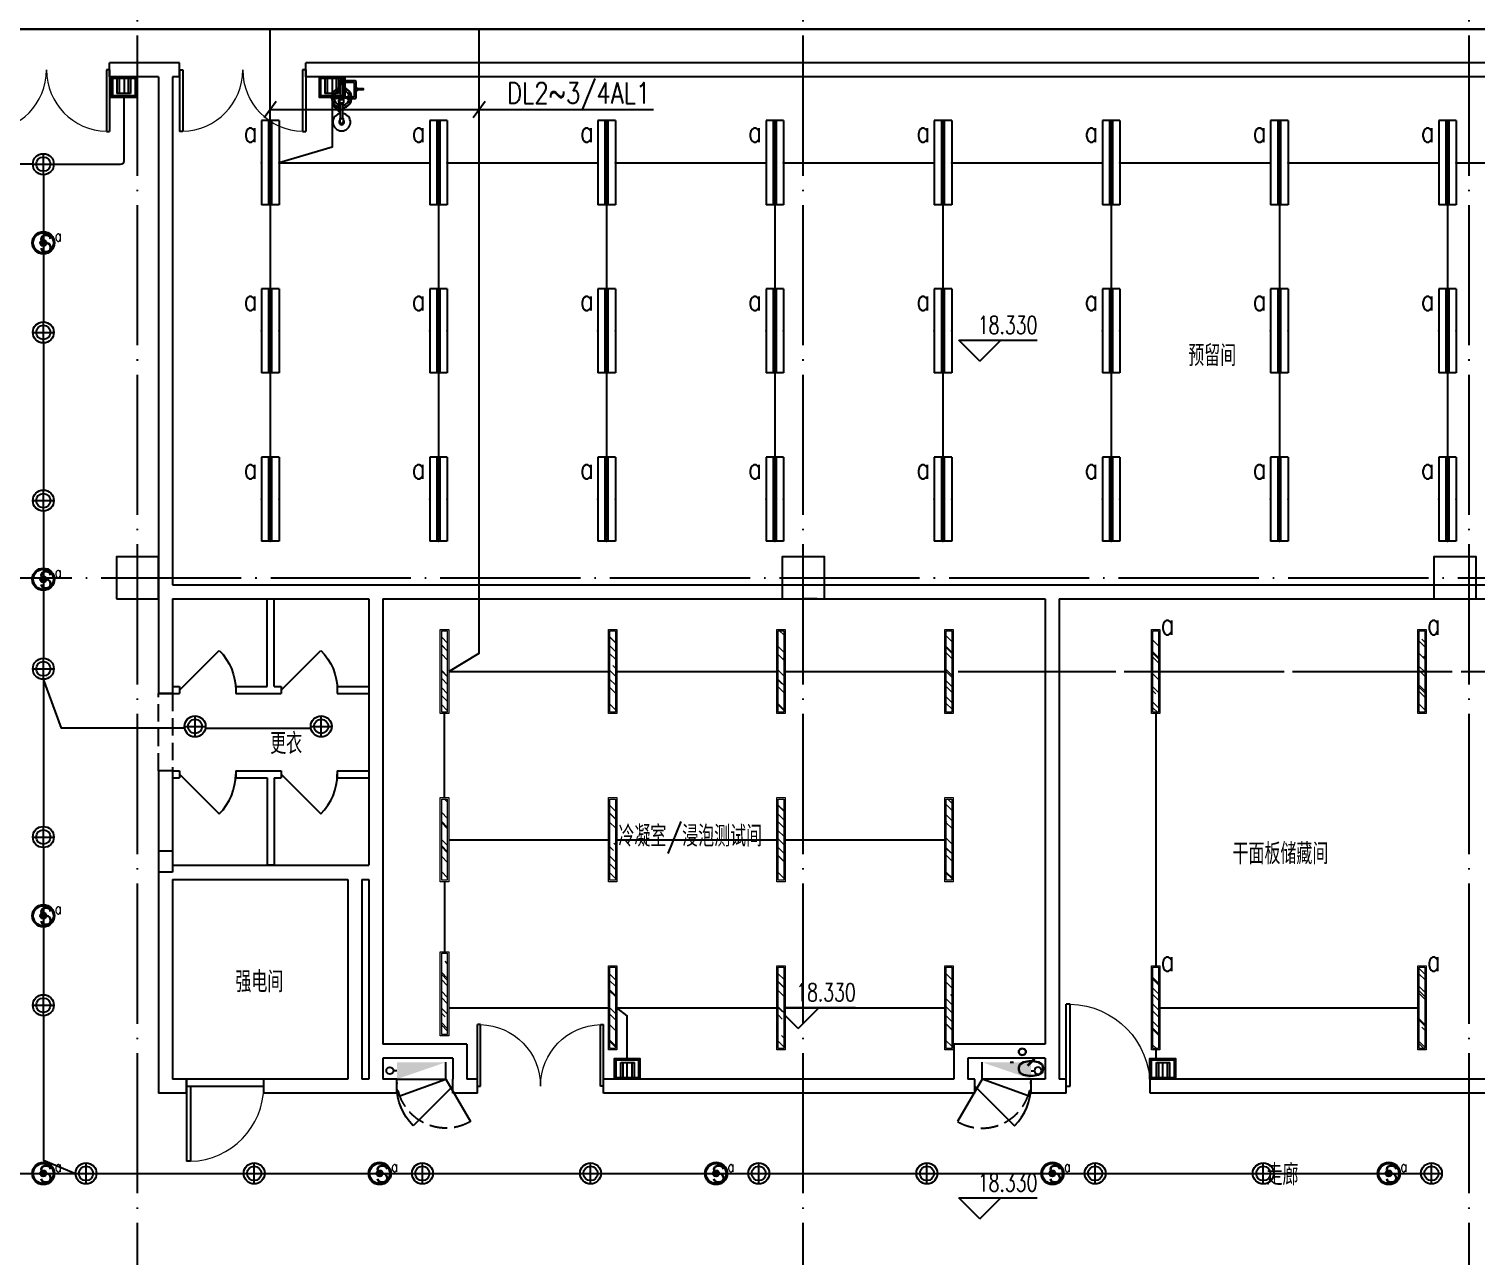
# Model space of a CAD drawing. Extents: x -621157 to 1764546, y -106808 to 741893.
# Drawn here: x 388373 to 409024, y 310325 to 327834 of the extents above; entities that cross this region are included whole.
import ezdxf
from ezdxf.enums import TextEntityAlignment as Align

# ---------------------------------------------------------------- set-up
doc = ezdxf.new("R2010")
doc.units = 0
doc.header["$LTSCALE"] = 1000
doc.header["$MEASUREMENT"] = 0
doc.linetypes.add('XREF-A-101-平面图_t3$0$DASH', pattern=[0.35, 0.25, -0.1])
doc.linetypes.add('XREF-A-101-平面图_t3$0$DOTE', pattern=[2.42, 2, -0.2, 0.02, -0.2])
for name, color, linetype in [('0-底图', 7, 'Continuous'), ('A-吊顶图及精装修区域', 7, 'Continuous'), ('EQUIP-照明', 3, 'Continuous'), ('I-LIGHT', 3, 'Continuous'), ('SIG_TEXT', 2, 'Continuous'), ('WIRE-控制', 6, 'Continuous'), ('WIRE-照明', 4, 'Continuous'), ('XREF-A-101-平面图_t3$0$1212121', 8, 'Continuous'), ('XREF-A-101-平面图_t3$0$A-COLUMN', 8, 'Continuous'), ('XREF-A-101-平面图_t3$0$A-DIM_ELEV', 8, 'Continuous'), ('XREF-A-101-平面图_t3$0$A-DOTE', 8, 'Continuous'), ('XREF-A-101-平面图_t3$0$A-ROOM-CH', 8, 'Continuous'), ('XREF-A-101-平面图_t3$0$A-SEE', 8, 'Continuous'), ('XREF-A-101-平面图_t3$0$A-WALL', 8, 'Continuous'), ('XREF-A-101-平面图_t3$0$A-WINDOW', 8, 'Continuous'), ('XREF-A-101-平面图_t3$0$I-WALL-GYPSUM', 8, 'Continuous'), ('XREF-A-101-平面图_t3$0$P-EQUIPMENT', 8, 'Continuous'), ('XREF-A-101-平面图_t3$0$家具-实验室家具', 8, 'Continuous'), ('XREF-A-101-平面图_t3$0$水-尺寸', 8, 'Continuous'), ('控制系统', 6, 'Continuous')]:
    doc.layers.add(name, color=color, linetype=linetype)
doc.layers.add('弱电设备层', color=1, linetype='Continuous', lineweight=9)
doc.layers.add('灯具图例与顶面填充$0$I-C-light', color=3, linetype='Continuous', lineweight=13)
doc.styles.add('_TEL_DIM', font='SIMPLEX', dxfattribs={"width": 0.8, "height": 3.5, "bigfont": 'HZTXT'})
doc.styles.add('DIM_FONT', font='ROMANS', dxfattribs={"width": 0.8, "bigfont": 'HZDXC'})
doc.styles.get("Standard").update_dxf_attribs({"font": 'romans.shx', "bigfont": 'HZDXC.SHX'})
doc.styles.add('XREF-A-101-平面图_t3$0$-HZDXCROMANS', font='ROMANS.shx', dxfattribs={"bigfont": 'HZDXC.shx'})
doc.styles.add('XREF-A-101-平面图_t3$0$A-STANDARD', font='SIMPLEX', dxfattribs={"bigfont": 'GBCBIG'})
doc.styles.add('XZC', font='SIMPLEX.SHX', dxfattribs={"width": 0.7, "bigfont": 'hztxt.shx'})
doc.linetypes.add('Ground', pattern='A,0.75,-0.125,[135,sr.shx,S=0.1,R=0,X=-0.15,Y=0],0.125,-0.125', length=1.125)
doc.linetypes.add('LED_LINE', pattern='A,12.7,-5.08,["LED",XZC,S=2.54,R=0,X=-2.54,Y=-1.27],-6.35', length=24.13)
doc.dimstyles.get("Standard").update_dxf_attribs({"dimscale": 100, "dimtxt": 3.5, "dimasz": 1, "dimexe": 2.5, "dimexo": 3, "dimgap": 1.5, "dimtad": 1, "dimdec": 0, "dimzin": 0, "dimdsep": 46, "dimtxsty": 'Standard', "dimblk": 'ARCHTICK', "dimcen": 0.09, "dimadec": 0, "dimazin": 0, "dimtfac": 1, "dimtdec": 0, "dimtix": 1, "dimtmove": 2, "dimatfit": 3, "dimfxl": 0, "dimtolj": 1, "dimtzin": 0, "dimarcsym": 0})

# ---------------------------------------------------------------- blocks, each defined once
blk = doc.blocks.new('XREF-A-101-平面图_t3$0$柱网4F')
at = {"layer": 'XREF-A-101-平面图_t3$0$A-COLUMN'}
for points in [[(18700, -20300), (19300, -20300), (19300, -19700), (18700, -19700)], [(28200, -20300), (28800, -20300), (28800, -19700), (28200, -19700)], [(37500, -20300), (38100, -20300), (38100, -19700), (37500, -19700)]]:
    blk.add_lwpolyline(points, close=True, dxfattribs=at)
blk = doc.blocks.new('XREF-A-101-平面图_t3$0$ROOM')
at = {"layer": 'XREF-A-101-平面图_t3$0$A-ROOM-CH', "style": 'XREF-A-101-平面图_t3$0$-HZDXCROMANS', "width": 0.6}
for tag, p in [('中文房间名称', (0, -1000)), ('英文房间名称', (0, -1500))]:
    blk.add_attdef(tag, text='', height=300, dxfattribs=at).set_placement(p, align=Align.CENTER)
blk = doc.blocks.new('_ArchTick')
at = {"color": 0, "linetype": 'ByBlock', "const_width": 0.4}
blk.add_lwpolyline([(-0.5, -0.5), (0.5, 0.5)], dxfattribs=at)
blk = doc.blocks.new('*D25423')
at = {"layer": 'Defpoints', "color": 0}
blk.add_point((0, 0), dxfattribs=at)
blk.add_point((0, 0), dxfattribs=at)
blk.add_point((0, 0), dxfattribs=at)
blk.add_point((0, 0), dxfattribs=at)
at = {"layer": 'XREF-A-101-平面图_t3$0$水-尺寸', "color": 0, "linetype": 'ByBlock', "lineweight": -2}
blk.add_line((0, 300), (0, 250), dxfattribs=at)
blk.add_line((0, 300), (0, 250), dxfattribs=at)
blk.add_arc((0, 0), 0, 180, 180, dxfattribs=at)
at = {"layer": 'XREF-A-101-平面图_t3$0$水-尺寸', "color": 0, "linetype": 'ByBlock', "lineweight": -2, "xscale": 100, "yscale": 100, "zscale": 100}
for rotation in [90, 90.00000000000001]:
    blk.add_blockref('_ArchTick', (0, 0), dxfattribs=dict(at, rotation=rotation))
at = {"layer": 'XREF-A-101-平面图_t3$0$水-尺寸', "color": 0, "insert": (0, 0), "char_height": 350, "attachment_point": 5}
blk.add_mtext('\\A1;0%%d', dxfattribs=at)
blk = doc.blocks.new('XREF-A-101-平面图_t3$0$轴网(3)')
at = {"layer": 'XREF-A-101-平面图_t3$0$A-DOTE', "linetype": 'XREF-A-101-平面图_t3$0$DOTE'}
for p, q in [((19000, -3300), (19000, 43300)), ((28500, -3300), (28500, 43300)), ((38000, -3300), (38000, 43300)), ((-3300, 20000), (69800, 20000))]:
    blk.add_line(p, q, dxfattribs=at)
blk = doc.blocks.new('XREF-A-101-平面图_t3$0$Shower_plan')
at = {"layer": 'XREF-A-101-平面图_t3$0$1212121'}
for p, q in [((-20, -112), (-20, -94)), ((-16, -314), (-16, -120)), ((16, -314), (16, -120)), ((20, -112), (20, -94)), ((164, -90), (164, -66)), ((184, -114), (208, -114)), ((212, -177), (208, -177)), ((212, -199), (208, -199)), ((215, -184), (220, -184)), ((215, -193), (220, -193)), ((-94, -290), (-90, -290)), ((-75, -301), (-18, -302)), ((-75, -315), (-22, -315)), ((-34, -355), (-31, -355)), ((-34, -361), (-31, -361)), ((-16, -607), (-16, -396)), ((16, -607), (16, -396)), ((75, -302), (17, -302)), ((75, -316), (22, -316)), ((94, -327), (90, -327)), ((160, -297), (160, -321)), ((184, -274), (208, -274))]:
    blk.add_line(p, q, dxfattribs=at)
for points in [[(-22, -120), (-22, -112), (22, -112), (22, -120)], [(-37, -500), (-34, -500), (-34, -346), (-37, -346)], [(24, -388), (-24, -388), (-24, -338), (-22, -336), (22, -336), (24, -338)]]:
    blk.add_lwpolyline(points, close=True, dxfattribs=at)
for points in [[(143, -321), (184, -321, 0.414214), (208, -297), (208, -90, 0.414214), (184, -66), (23, -66)], [(143, -297), (160, -297, 0.414214), (184, -273), (184, -114, 0.414214), (160, -90), (23, -90)], [(-16, -530), (-128, -419, -1), (-122, -414)], [(-111, -308, -0.092425), (-109, -301, -0.095768), (-106, -295, -0.100909), (-101, -292, -0.104872), (-94, -290, -0.001591), (-94, -290, -0.100909)], [(-93, -325, -0.034962), (-95, -325, -0.104872), (-101, -324, -0.100909), (-106, -320, -0.095768), (-110, -314, -0.092425), (-111, -308, -0.092425)], [(-37, -349, 0.153738), (-38, -347), (-43, -347, 0.078248), (-44, -349), (-44, -364, 0.153738), (-43, -367), (-38, -367, 0.153738), (-37, -364)], [(-23, -388), (-23, -395, 0.154019), (-19, -396), (19, -396, 0.154019), (23, -395), (23, -388)], [(92, -292, -0.034962), (94, -292, -0.104872), (100, -293, -0.100909), (106, -297, -0.095768), (109, -303, -0.092425), (110, -310, -0.092425)], [(110, -310, -0.092425), (109, -316, -0.095768), (105, -322, -0.100909), (100, -326, -0.104872), (94, -327, -0.001591), (94, -327, -0.100909)], [(-122, -414), (-53, -483, -1)], [(-37, -491), (-54, -491, -1), (-54, -483), (-37, -483)], [(-45, -491), (-16, -519, -1)]]:
    blk.add_lwpolyline(points, format="xyb", dxfattribs=at)
for points in [[(212, -177), (214, -177), (215, -179), (215, -198), (214, -199)], [(212, -199), (214, -199), (215, -198), (215, -179), (214, -177)], [(-24, -371), (-31, -371), (-31, -346), (-24, -346)], [(-22, -336), (-22, -314), (22, -314), (22, -336)], [(-34, -491), (-28, -491), (-28, -483), (-34, -483)], [(-31, -657), (-20, -637)], [(20, -637), (31, -657), (16, -684), (-16, -684), (-31, -657)]]:
    blk.add_lwpolyline(points, dxfattribs=at)
for points in [[(221, -201), (229, -201, 0.414214), (231, -199), (231, -194, -0.414214), (232, -193), (313, -193, 0.414214), (313, -192), (313, -185, 0.414214), (313, -184), (232, -184, -0.414214), (231, -183), (231, -177, 0.414214), (229, -176), (221, -176, 0.414214), (220, -177), (220, -199, 0.414214)], [(-106, -308, -0.092425), (-105, -301, -0.095768), (-102, -295, -0.100909), (-96, -292, -0.104872), (-90, -290, -0.104872), (-84, -292, -0.100909), (-79, -296, -0.095768), (-75, -301, -0.092425), (-74, -308, -0.092425), (-75, -315, -0.095768), (-79, -320, -0.100909), (-84, -324, -0.104872), (-90, -325, -0.104872), (-97, -324, -0.100909), (-102, -320, -0.095768), (-105, -314, -0.092425)], [(106, -310, -0.092425), (105, -316, -0.095768), (101, -322, -0.100909), (96, -326, -0.104872), (90, -327, -0.104872), (84, -325, -0.100909), (78, -322, -0.095768), (75, -316, -0.092425), (74, -309, -0.092425), (75, -303, -0.095768), (78, -297, -0.100909), (84, -293, -0.104872), (90, -292, -0.104872), (96, -293, -0.100909), (101, -297, -0.095768), (105, -303, -0.092425)], [(-20, -657), (-20, -607), (20, -607), (20, -657, -1)]]:
    blk.add_lwpolyline(points, format="xyb", close=True, dxfattribs=at)
for centre, radius in [((0, -78), 26.3), ((0, -78), 16.4), ((-60, -481), 3.91)]:
    blk.add_circle(centre, radius, dxfattribs=at)
for centre, radius, start, end in [((0, -309), 144, 96.5663, 263.4343), ((0, -309), 139, 96.804, 263.1966), ((0, -309), 111, 98.3801, 261.6205), ((0, -309), 144, 276.5663, 83.4343), ((0, -309), 139, 276.804, 83.1966), ((0, -309), 111, 278.6256, 81.375), ((0, -309), 36, 116.7475, 168.6934), ((0, -309), 36, 190.3072, 231.764), ((0, -309), 18.8, 149.7809, 195.9711), ((0, -309), 36, 10.3072, 62.4104), ((0, -309), 18.8, 344.0295, 27.2237), ((0, -309), 36, 308.7702, 348.6934), ((0, -657), 125, 97.5816, 82.419), ((0, -657), 37.5, 121.3804, 58.6121)]:
    blk.add_arc(centre, radius, start, end, dxfattribs=at)
blk = doc.blocks.new('XREF-A-101-平面图_t3$0$G$C45C07046')
at = {"layer": 'XREF-A-101-平面图_t3$0$家具-实验室家具', "color": 252, "rotation": 1.293953835492923e-08}
blk.add_blockref('XREF-A-101-平面图_t3$0$Shower_plan', (121912, 327161), dxfattribs=at)
blk = doc.blocks.new('XREF-A-101-平面图_t3$0$DOOR2DLIB$SYSLIB$00000108')
at = {"color": 0}
for p, q in [((-0.5, 0), (-0.5, 0.4875)), ((-0.475, 0.4875), (-0.5, 0.4875)), ((-0.475, 0), (-0.475, 0.4875)), ((0.475, 0), (0.475, 0.4875)), ((0.475, 0.4875), (0.5, 0.4875)), ((0.5, 0), (0.5, 0.4875)), ((-0.5, 0), (-0.475, 0)), ((0.5, 0), (0.475, 0))]:
    blk.add_line(p, q, dxfattribs=at)
at = {"color": 0, "lineweight": 13}
for centre, start, end in [((-0.4875, 0), 0, 88.53072), ((0.4875, 0), 91.46928, 180)]:
    blk.add_arc(centre, 0.4875, start, end, dxfattribs=at)
blk = doc.blocks.new('XREF-A-101-平面图_t3$0$DOOR2DLIB$SYSLIB$00000107')
at = {"color": 0}
for p, q in [((0.45, 0.975), (0.5, 0.975)), ((0.45, 0), (0.45, 0.975)), ((0.5, 0), (0.5, 0.975)), ((0.5, 0), (0.45, 0))]:
    blk.add_line(p, q, dxfattribs=at)
at = {"color": 0, "lineweight": 13}
blk.add_arc((0.475, 0), 0.975, 91.4693, 180, dxfattribs=at)
blk = doc.blocks.new('XREF-A-101-平面图_t3$0$DOOR2DLIB$SYSLIB$00000101')
at = {"color": 0}
blk.add_line((0.5, 0), (-0.207, 0.707), dxfattribs=at)
blk.add_arc((0.5, 0), 1, 135, 180, dxfattribs=at)
blk = doc.blocks.new('筒灯')
at = {"color": 8}
for p, q in [((150, 0), (-150, 0)), ((0, 150), (0, -150))]:
    blk.add_line(p, q, dxfattribs=at)
blk.add_circle((0, 0), 150)
blk.add_circle((0, 0), 102, dxfattribs=at)
blk = doc.blocks.new('$equip_U$00000103(3T96GD2-PC)')
for p, q in [((-1.2, 0.25), (1.2, 0.25)), ((-1.2, 0.25), (-1.2, -0.25)), ((1.2, 0.25), (1.2, -0.25)), ((-1.2, -0.25), (1.2, -0.25))]:
    blk.add_line(p, q)
at = {"const_width": 0.14}
blk.add_lwpolyline([(-1.2, 0), (1.2, 0)], dxfattribs=at)
for p in [(-1.2, 0), (0, 0.25), (1.2, 0), (0, -0.25)]:
    blk.add_point(p)
at = {"color": 7, "style": '_TEL_DIM', "flags": 1}
for tag in ['A', 'REMARK']:
    blk.add_attdef(tag, text='', height=0.00002, dxfattribs=at).set_placement((0, 0), align=Align.MIDDLE_CENTER)
blk = doc.blocks.new('$equip_U$00000113(3T96GD2-PC)')
blk.add_blockref('$equip_U$00000103(3T96GD2-PC)', (0, 0))
at = {"color": 7, "style": '_TEL_DIM', "flags": 1}
for tag in ['A', 'REMARK']:
    blk.add_attdef(tag, text='', height=0.00002, dxfattribs=at).set_placement((0, 0), align=Align.MIDDLE_CENTER)
blk = doc.blocks.new('$equip_U$00000128(7WHLKQ2-PC)')
blk.add_blockref('$equip_U$00000113(3T96GD2-PC)', (0, 0))
at = {"color": 7, "style": '_TEL_DIM', "flags": 1}
blk.add_attdef('A', text='', height=0.00002, dxfattribs=at).set_placement((0, 0), align=Align.MIDDLE_CENTER)
blk = doc.blocks.new('G$C3816A8C5')
at = {"layer": '弱电设备层', "lineweight": -3}
for p, q in [((-114, 25), (-114, 298)), ((-114, 298), (129, 298)), ((-72, 25), (-72, 298)), ((1, 25), (1, 298)), ((87, 25), (87, 298)), ((129, 25), (129, 298))]:
    blk.add_line(p, q, dxfattribs=at)
for points in [[(-228, 0), (-228, 368), (228, 368), (228, 0)], [(-200, 25), (-200, 341), (202, 341), (202, 25)]]:
    blk.add_lwpolyline(points, close=True, dxfattribs=at)
blk = doc.blocks.new('灯具图例与顶面填充$0$顶面图例$0$16-吊线灯-011')
at = {"color": 8}
blk.add_wipeout([(0, 35), (0, -25), (600, -25), (600, 35)], dxfattribs=at)
at = {"linetype": 'ByBlock'}
h = blk.add_hatch(dxfattribs=at)
h.set_pattern_fill('AR-RROOF', color=250, scale=5, angle=45)
h.set_pattern_definition([(45, (-809054.52, -461832.93), (107.763073, 287.368196), [1905, -254, 635, -127]), (45, (-808979.98, -461668.59), (-209.239968, 29.634845), [381, -41.91, 762, -95.25]), (45, (-809085.95, -461711.69), (406.805602, 527.141034), [1016, -177.8, 508, -127])])
h.paths.add_polyline_path([(10, 25), (590, 25), (590, -15), (10, -15)])
at = {"color": 0, "linetype": 'ByBlock'}
for points in [[(0, 35), (600, 35), (600, -25), (0, -25)], [(10, 25), (590, 25), (590, -15), (10, -15)]]:
    blk.add_lwpolyline(points, close=True, dxfattribs=at)
blk = doc.blocks.new('G$C573A90DD')
at = {"layer": '灯具图例与顶面填充$0$I-C-light', "xscale": 2, "yscale": 2, "zscale": 2, "rotation": 90}
for p in [(23390, -21934), (25790, -21934), (28190, -21934), (30590, -21934), (33540, -21934), (37340, -21934), (23390, -24334), (25790, -24334), (28190, -24334), (30590, -24334), (23390, -26534), (25790, -26734), (28190, -26734), (30590, -26734), (33540, -26734), (37340, -26734)]:
    blk.add_blockref('灯具图例与顶面填充$0$顶面图例$0$16-吊线灯-011', p, dxfattribs=at)
at = {"layer": 'SIG_TEXT', "style": 'DIM_FONT', "width": 0.8}
for p in [(33598, -20809, -672), (37398, -20809, -672), (33598, -25609, -672), (37398, -25609, -672)]:
    blk.add_text('a', height=300, dxfattribs=at).set_placement(p)
blk = doc.blocks.new('SS')
at = {"layer": '控制系统'}
for p, q in [((351290, 52821), (351155, 52765)), ((351155, 52821), (351290, 52765)), ((351171, 52844), (351275, 52741)), ((351275, 52844), (351171, 52741)), ((351195, 52860), (351251, 52725)), ((351251, 52860), (351195, 52725)), ((351223, 52866), (351223, 52719)), ((351296, 52793), (351149, 52793))]:
    blk.add_line(p, q, dxfattribs=at)
for radius in [303, 272, 83.5, 73.3]:
    blk.add_circle((351223, 52793), radius, dxfattribs=at)
at = {"color": 7, "style": '_TEL_DIM', "width": 0.8}
blk.add_text('s', height=673, dxfattribs=at).set_placement((351098, 52554))
at = {"layer": 'SIG_TEXT', "style": 'DIM_FONT', "width": 0.75}
blk.add_text('a', height=300, dxfattribs=at).set_placement((351535, 52835))
blk = doc.blocks.new('XREF-A-101-平面图_t3$0$单出口消火栓新')
for p, q in [((-240, 700), (-846.2, 1050)), ((-479.4, 42.2), (-240, 700)), ((-240, 0), (-240, 700)), ((-240, 700), (0, 700))]:
    blk.add_line(p, q)
at = {"color": 0, "linetype": 'XREF-A-101-平面图_t3$0$DASH'}
blk.add_arc((-240, 700), 700, 150, 270, dxfattribs=at)
blk.add_solid([(-240, 0), (0, 0), (0, 700)])
at = {"layer": 'XREF-A-101-平面图_t3$0$水-尺寸', "linetype": 'ByBlock'}
dim = blk.add_angular_dim_3p(base=(0, 0), center=(0, 0), p1=(0, 0), p2=(0, 0), dimstyle='Standard', dxfattribs=at)
dim.commit()
dim.dimension.update_dxf_attribs({"geometry": '*D25423', "text_midpoint": (0, 0)})
blk = doc.blocks.new('*U25256')
at = {"layer": 'XREF-A-101-平面图_t3$0$P-EQUIPMENT', "color": 10}
blk.add_line((0, 120), (50, 120), dxfattribs=at)
at = {"layer": 'XREF-A-101-平面图_t3$0$P-EQUIPMENT'}
blk.add_circle((100, 120), 50, dxfattribs=at)
at = {"layer": 'XREF-A-101-平面图_t3$0$P-EQUIPMENT', "xscale": -1, "rotation": 90}
blk.add_blockref('XREF-A-101-平面图_t3$0$单出口消火栓新', (0, 0), dxfattribs=at)
blk = doc.blocks.new('XREF-A-101-平面图_t3$0$G$C156FCA62')
at = {"layer": 'XREF-A-101-平面图_t3$0$P-EQUIPMENT', "rotation": 180}
blk.add_blockref('*U25256', (22700, 313090), dxfattribs=at)
at = {"layer": 'XREF-A-101-平面图_t3$0$P-EQUIPMENT', "xscale": -1, "rotation": 180}
blk.add_blockref('*U25256', (31750, 313090), dxfattribs=at)
blk = doc.blocks.new('*U25374')
at = {"layer": 'XREF-A-101-平面图_t3$0$P-EQUIPMENT', "color": 10}
blk.add_line((0, 120), (50, 120), dxfattribs=at)
at = {"layer": 'XREF-A-101-平面图_t3$0$P-EQUIPMENT'}
blk.add_circle((100, 120), 50, dxfattribs=at)
at = {"layer": 'XREF-A-101-平面图_t3$0$P-EQUIPMENT', "xscale": -1, "rotation": 90}
blk.add_blockref('XREF-A-101-平面图_t3$0$单出口消火栓新', (0, 0), dxfattribs=at)
blk = doc.blocks.new('XREF-A-101-平面图_t3$0$G$C646F86AA')
at = {"layer": 'XREF-A-101-平面图_t3$0$P-EQUIPMENT', "rotation": 180}
blk.add_blockref('*U25374', (22700, 313090), dxfattribs=at)
at = {"layer": 'XREF-A-101-平面图_t3$0$P-EQUIPMENT', "xscale": -1, "rotation": 180}
blk.add_blockref('*U25374', (31750, 313090), dxfattribs=at)
blk = doc.blocks.new('XREF-A-101-平面图_t3')
at = {"layer": 'XREF-A-101-平面图_t3$0$A-DIM_ELEV'}
for p, q in [((231017, 323092), (230717, 323392)), ((230717, 323392), (231838, 323392)), ((231017, 323092), (231317, 323392)), ((228425, 313571), (228125, 313871)), ((228125, 313871), (229246, 313871)), ((228425, 313571), (228725, 313871)), ((231017, 310856), (230717, 311156)), ((230717, 311156), (231838, 311156)), ((231017, 310856), (231317, 311156))]:
    blk.add_line(p, q, dxfattribs=at)
at = {"layer": 'XREF-A-101-平面图_t3$0$A-SEE', "linetype": 'XREF-A-101-平面图_t3$0$DASH'}
blk.add_lwpolyline([(219300, 318350), (219500, 318350), (219500, 317250), (219300, 317250)], close=True, dxfattribs=at)
at = {"layer": 'XREF-A-101-平面图_t3$0$A-WALL'}
for p, q in [((219400, 327350), (218600, 327350)), ((219600, 327350), (219400, 327350)), ((255900, 327350), (221400, 327350)), ((219300, 327150), (218600, 327150)), ((219300, 327150), (219300, 319800)), ((219500, 327150), (219500, 319900)), ((219600, 327150), (219500, 327150)), ((255900, 327150), (221400, 327150)), ((219500, 319900), (222400, 319900)), ((222400, 319900), (228600, 319900)), ((228600, 319900), (232050, 319900)), ((232050, 319900), (238700, 319900)), ((219300, 319800), (219300, 318350)), ((219500, 319700), (222300, 319700)), ((219500, 319700), (219500, 318350)), ((222300, 319700), (222300, 315900)), ((222500, 319700), (222500, 315800)), ((222500, 319700), (228500, 319700)), ((228700, 319700), (228500, 319700)), ((228700, 319700), (231950, 319700)), ((231950, 319700), (231950, 313350)), ((232150, 319700), (238600, 319700)), ((232150, 319700), (232150, 313250)), ((219500, 318350), (219300, 318350)), ((219300, 317250), (219300, 315800)), ((219500, 317250), (219300, 317250)), ((219500, 317250), (219500, 315900)), ((219300, 316100), (219300, 315800)), ((219500, 316100), (219300, 316100)), ((219500, 316100), (219500, 315800)), ((219300, 315800), (219300, 312650)), ((219500, 315800), (219300, 315800)), ((219500, 315900), (222100, 315900)), ((222100, 315900), (222300, 315900)), ((222500, 315800), (222500, 313350)), ((219500, 315700), (219500, 312850)), ((219500, 315700), (222000, 315700)), ((222000, 315700), (222000, 312850)), ((222200, 315700), (222200, 312850)), ((222200, 315700), (222300, 315700)), ((222300, 315700), (222300, 313250)), ((223700, 313350), (222500, 313350)), ((223700, 313350), (223700, 312850)), ((230650, 313350), (230650, 312850)), ((231950, 313350), (230650, 313350)), ((222300, 313250), (222300, 312850)), ((223500, 313150), (222500, 313150)), ((222500, 313150), (222500, 312850)), ((223500, 313150), (223500, 312850)), ((230850, 313150), (230850, 312850)), ((231950, 313150), (230850, 313150)), ((231950, 313150), (231950, 312850)), ((232150, 313250), (232150, 312850)), ((219700, 312850), (219500, 312850)), ((222000, 312850), (220800, 312850)), ((222300, 312850), (222200, 312850)), ((222700, 312850), (222500, 312850)), ((223850, 312850), (223700, 312850)), ((230650, 312850), (225650, 312850)), ((230950, 312850), (230850, 312850)), ((231950, 312850), (231750, 312850)), ((232250, 312850), (232150, 312850)), ((238600, 312850), (233450, 312850)), ((219700, 312650), (219300, 312650)), ((222100, 312650), (220800, 312650)), ((222400, 312650), (222100, 312650)), ((222700, 312650), (222400, 312650)), ((223600, 312650), (223500, 312650)), ((223850, 312650), (223600, 312650)), ((230750, 312650), (225650, 312650)), ((230950, 312650), (230750, 312650)), ((232050, 312650), (231750, 312650)), ((232250, 312650), (232050, 312650)), ((238700, 312650), (233450, 312650))]:
    blk.add_line(p, q, dxfattribs=at)
for points in [[(218600, 327150), (218600, 327350)], [(219600, 327150), (219600, 327350)], [(221400, 327150), (221400, 327350)], [(219700, 312650), (219700, 312850)], [(220800, 312650), (220800, 312850)], [(222700, 312650), (222700, 312850)], [(223500, 312650), (223500, 312850)], [(223850, 312650), (223850, 312850)], [(225650, 312650), (225650, 312850)], [(230950, 312650), (230950, 312850)], [(231750, 312650), (231750, 312850)], [(232250, 312650), (232250, 312850)], [(233450, 312650), (233450, 312850)]]:
    blk.add_lwpolyline(points, dxfattribs=at)
at = {"layer": 'XREF-A-101-平面图_t3$0$A-WINDOW'}
blk.add_lwpolyline([(219700, 312750), (220800, 312750), (220800, 312850), (219700, 312850)], close=True, dxfattribs=at)
at = {"layer": 'XREF-A-101-平面图_t3$0$I-WALL-GYPSUM'}
for p, q in [((220850, 318450), (220850, 319700)), ((220850, 319700), (220950, 319700)), ((220950, 318450), (220950, 319700)), ((219500, 318450), (219600, 318450)), ((219500, 318450), (219500, 318350)), ((220400, 318450), (220850, 318450)), ((220950, 318450), (221050, 318450)), ((221850, 318450), (222300, 318450)), ((222300, 318450), (222300, 318350)), ((219500, 318350), (219600, 318350)), ((220400, 318350), (220900, 318350)), ((220900, 318350), (221050, 318350)), ((221850, 318350), (222300, 318350)), ((219500, 317250), (219600, 317250)), ((219500, 317250), (219500, 317150)), ((220400, 317250), (220900, 317250)), ((220900, 317250), (221050, 317250)), ((221850, 317250), (222300, 317250)), ((222300, 317250), (222300, 317150)), ((219500, 317150), (219600, 317150)), ((220400, 317150), (220850, 317150)), ((220850, 317150), (220850, 315900)), ((220950, 317150), (221050, 317150)), ((220950, 317150), (220950, 315900)), ((221850, 317150), (222300, 317150)), ((220950, 315900), (220850, 315900))]:
    blk.add_line(p, q, dxfattribs=at)
for points in [[(219600, 318450), (219600, 318350)], [(220400, 318450), (220400, 318350)], [(221050, 318450), (221050, 318350)], [(221850, 318450), (221850, 318350)], [(219600, 317250), (219600, 317150)], [(220400, 317250), (220400, 317150)], [(221050, 317250), (221050, 317150)], [(221850, 317250), (221850, 317150)]]:
    blk.add_lwpolyline(points, dxfattribs=at)
for name, p in [('XREF-A-101-平面图_t3$0$G$C156FCA62', (200000, 0)), ('XREF-A-101-平面图_t3$0$G$C646F86AA', (200000, 0)), ('XREF-A-101-平面图_t3$0$G$C646F86AA', (200000, 0)), ('XREF-A-101-平面图_t3$0$G$C45C07046', (100000, 0))]:
    blk.add_blockref(name, p)
at = {"layer": 'XREF-A-101-平面图_t3$0$A-COLUMN'}
blk.add_blockref('XREF-A-101-平面图_t3$0$柱网4F', (200000, 340000), dxfattribs=at)
at = {"layer": 'XREF-A-101-平面图_t3$0$A-DOTE'}
blk.add_blockref('XREF-A-101-平面图_t3$0$轴网(3)', (200000, 300000), dxfattribs=at)
at = {"layer": 'XREF-A-101-平面图_t3$0$A-ROOM-CH'}
ref = blk.add_blockref('XREF-A-101-平面图_t3$0$ROOM', (234335, 324023), dxfattribs=at)
ref.add_attrib('中文房间名称', '预留间', dxfattribs={"height": 300, "style": 'XREF-A-101-平面图_t3$0$-HZDXCROMANS', "width": 0.8}).set_placement((234335, 323023), align=Align.CENTER)
ref = blk.add_blockref('XREF-A-101-平面图_t3$0$ROOM', (221120, 318488), dxfattribs=at)
ref.add_attrib('中文房间名称', '更衣', dxfattribs={"height": 300, "style": 'XREF-A-101-平面图_t3$0$-HZDXCROMANS', "width": 0.8}).set_placement((221120, 317488), align=Align.CENTER)
ref = blk.add_blockref('XREF-A-101-平面图_t3$0$ROOM', (226886, 317167), dxfattribs=at)
ref.add_attrib('中文房间名称', '冷凝室/浸泡测试间', dxfattribs={"height": 300, "style": 'XREF-A-101-平面图_t3$0$-HZDXCROMANS', "width": 0.8}).set_placement((226886, 316167), align=Align.CENTER)
ref = blk.add_blockref('XREF-A-101-平面图_t3$0$ROOM', (235309, 316916), dxfattribs=at)
ref.add_attrib('中文房间名称', '干面板储藏间', dxfattribs={"height": 300, "style": 'XREF-A-101-平面图_t3$0$-HZDXCROMANS', "width": 0.8}).set_placement((235309, 315916), align=Align.CENTER)
ref = blk.add_blockref('XREF-A-101-平面图_t3$0$ROOM', (220738, 315088), dxfattribs=at)
ref.add_attrib('中文房间名称', '强电间', dxfattribs={"height": 300, "style": 'XREF-A-101-平面图_t3$0$-HZDXCROMANS', "width": 0.8}).set_placement((220738, 314088), align=Align.CENTER)
ref = blk.add_blockref('XREF-A-101-平面图_t3$0$ROOM', (235339, 312336), dxfattribs=at)
ref.add_attrib('中文房间名称', '走廊', dxfattribs={"height": 300, "style": 'XREF-A-101-平面图_t3$0$-HZDXCROMANS', "width": 0.8}).set_placement((235339, 311336), align=Align.CENTER)
at = {"layer": 'XREF-A-101-平面图_t3$0$A-WINDOW'}
for name, p, xscale, yscale, zscale, rotation in [('XREF-A-101-平面图_t3$0$DOOR2DLIB$SYSLIB$00000108', (217700, 327250), 1800, 1800, 1800, 180), ('XREF-A-101-平面图_t3$0$DOOR2DLIB$SYSLIB$00000108', (220500, 327250), 1800, 1800, 1800, 180), ('XREF-A-101-平面图_t3$0$DOOR2DLIB$SYSLIB$00000107', (232850, 312750), 1200, -1200, 1200, 180), ('XREF-A-101-平面图_t3$0$DOOR2DLIB$SYSLIB$00000108', (224750, 312750), 1800, -1800, 1800, 180), ('XREF-A-101-平面图_t3$0$DOOR2DLIB$SYSLIB$00000107', (220250, 312750), 1100, 1100, 1100, 180.0000000000008), ('XREF-A-101-平面图_t3$0$DOOR2DLIB$SYSLIB$00000101', (223100, 312750), -800, 800, -800, 180), ('XREF-A-101-平面图_t3$0$DOOR2DLIB$SYSLIB$00000101', (231350, 312750), 800, 800, 800, 180)]:
    blk.add_blockref(name, p, dxfattribs=dict(at, xscale=xscale, yscale=yscale, zscale=zscale, rotation=rotation))
at = {"layer": 'XREF-A-101-平面图_t3$0$A-WINDOW', "xscale": -800, "zscale": -800}
for p, yscale in [((220000, 318400), 800), ((221450, 318400), 800), ((220000, 317200), -800), ((221450, 317200), -800)]:
    blk.add_blockref('XREF-A-101-平面图_t3$0$DOOR2DLIB$SYSLIB$00000101', p, dxfattribs=dict(at, yscale=yscale))
at = {"layer": 'XREF-A-101-平面图_t3$0$A-DIM_ELEV', "color": 7, "style": 'XREF-A-101-平面图_t3$0$A-STANDARD', "width": 0.705882}
for p in [(230991, 323482), (228399, 313961), (230991, 311246)]:
    blk.add_text('18.330', height=255, dxfattribs=at).set_placement(p)

msp = doc.modelspace()

# ---------------------------------------------------------------- block references
at = {"layer": '0-底图'}
msp.add_blockref('XREF-A-101-平面图_t3', (170924, 0), dxfattribs=at)

# ---------------------------------------------------------------- next in the draw order: linework, layer by layer
at = {"layer": 'SIG_TEXT'}
for points in [[(391732, 326569), (391901, 326801)], [(394714, 326569), (394883, 326801)], [(391817, 326685), (397284, 326685)]]:
    msp.add_lwpolyline(points, dxfattribs=at)
at = {"layer": 'WIRE-控制', "linetype": 'Ground', "const_width": 30}
msp.add_lwpolyline([(375664, 334062), (374068, 334062, 0.414214), (374018, 334012), (374018, 327880, 0.414214), (374068, 327830), (432897, 327830)], format="xyb", dxfattribs=at)
at = {"layer": 'WIRE-控制', "linetype": 'Ground'}
for points in [[(391817, 326525), (391817, 327830)], [(392700, 326856), (392700, 326149), (391942, 325925)], [(388429, 325904), (386149, 325904)], [(391942, 325925), (394092, 325925)], [(394342, 325925), (396492, 325925)], [(396742, 325925), (398892, 325925)], [(399142, 325925), (401292, 325925)], [(401542, 325925), (403692, 325925)], [(403942, 325925), (406092, 325925)], [(406342, 325925), (408492, 325925)], [(408742, 325925), (410892, 325925)], [(388579, 325754), (388579, 323654)], [(391817, 325325), (391817, 324125)], [(394217, 325325), (394217, 324125)], [(396617, 325325), (396617, 324125)], [(399017, 325325), (399017, 324125)], [(401417, 325325), (401417, 324125)], [(403817, 325325), (403817, 324125)], [(406217, 325325), (406217, 324125)], [(408617, 325325), (408617, 324125)], [(388579, 323354), (388579, 321254)], [(391817, 322925), (391817, 321725)], [(394217, 322925), (394217, 321725)], [(396617, 322925), (396617, 321725)], [(399017, 322925), (399017, 321725)], [(401417, 322925), (401417, 321725)], [(403817, 322925), (403817, 321725)], [(406217, 322925), (406217, 321725)], [(408617, 322925), (408617, 321725)]]:
    msp.add_lwpolyline(points, dxfattribs=at)
msp.add_lwpolyline([(388729, 325904), (389681, 325904, 0.414214), (389731, 325954), (389731, 326856)], format="xyb", dxfattribs=at)

# ---------------------------------------------------------------- next in the draw order: block references
at = {"layer": 'EQUIP-照明', "color": 1, "xscale": 0.8, "yscale": 0.8, "zscale": 0.8, "rotation": 180}
for p in [(389731, 327150), (392700, 327150)]:
    msp.add_blockref('G$C3816A8C5', p, dxfattribs=at)
at = {"layer": 'EQUIP-照明', "xscale": 500.0000000023283, "yscale": 500.0000000022701, "zscale": 500.0000000022737, "rotation": 270}
for p in [(391817, 325925), (394217, 325925), (396617, 325925), (399017, 325925), (401417, 325925), (403817, 325925), (406217, 325925), (408617, 325925), (391817, 323525), (394217, 323525), (396617, 323525), (399017, 323525), (401417, 323525), (403817, 323525), (406217, 323525), (408617, 323525), (391817, 321125), (394217, 321125), (396617, 321125), (399017, 321125), (401417, 321125), (403817, 321125), (406217, 321125), (408617, 321125)]:
    msp.add_blockref('$equip_U$00000128(7WHLKQ2-PC)', p, dxfattribs=at)
at = {"layer": 'EQUIP-照明', "color": 1, "xscale": 0.8, "yscale": 0.8, "zscale": 0.8}
for p in [(396911, 312850), (404553, 312850)]:
    msp.add_blockref('G$C3816A8C5', p, dxfattribs=at)
at = {"layer": 'I-LIGHT', "linetype": 'LED_LINE', "ltscale": 0.5, "rotation": 180}
for p in [(388579, 325904), (388579, 323504), (388579, 321104), (388579, 318704), (390744, 317882), (392544, 317882), (388579, 316304), (388579, 313904), (389188, 311504), (391588, 311504), (393988, 311504), (396388, 311504), (398788, 311504), (401188, 311504), (403588, 311504), (405988, 311504), (408388, 311504)]:
    msp.add_blockref('筒灯', p, dxfattribs=at)
at = {"layer": 'WIRE-照明', "xscale": 0.528, "yscale": 0.528, "zscale": 0.528}
for p in [(203133, 296906), (203133, 292106)]:
    msp.add_blockref('SS', p, dxfattribs=at)

# ---------------------------------------------------------------- next in the draw order: texts
at = {"layer": 'SIG_TEXT', "color": 2, "style": 'DIM_FONT', "width": 0.8}
msp.add_text('DL2~3/4AL1', height=300, dxfattribs=at).set_placement((397241, 326771), align=Align.RIGHT)
at = {"layer": 'SIG_TEXT', "style": 'DIM_FONT', "width": 0.8}
for p in [(391436, 326216, -672), (393836, 326216, -672), (396236, 326216, -672), (398636, 326216, -672), (401036, 326216, -672), (403436, 326216, -672), (405836, 326216, -672), (408236, 326216, -672), (391436, 323816, -672), (393836, 323816, -672), (396236, 323816, -672), (398636, 323816, -672), (401036, 323816, -672), (403436, 323816, -672), (405836, 323816, -672), (408236, 323816, -672), (391436, 321416, -672), (393836, 321416, -672), (396236, 321416, -672), (398636, 321416, -672), (401036, 321416, -672), (403436, 321416, -672), (405836, 321416, -672), (408236, 321416, -672)]:
    msp.add_text('a', height=300, dxfattribs=at).set_placement(p)

# ---------------------------------------------------------------- next in the draw order: block references
at = {"layer": 'A-吊顶图及精装修区域', "color": 2}
msp.add_blockref('G$C573A90DD', (370924, 340000), dxfattribs=at)

# ---------------------------------------------------------------- next in the draw order: linework, layer by layer
at = {"layer": 'WIRE-控制', "linetype": 'Ground', "elevation": 672}
for points in [[(394364, 318666), (394798, 318925), (394798, 327830)], [(394364, 318666), (396664, 318666)], [(396764, 318666), (399044, 318666)], [(399164, 318666), (401444, 318666)], [(401632, 318666), (403885, 318666)], [(404005, 318666), (406285, 318666)], [(406405, 318666), (408685, 318666)], [(394304, 316866), (394304, 318066)], [(394364, 316266), (396664, 316266)], [(396764, 316266), (399044, 316266)], [(399164, 316266), (401444, 316266)], [(394304, 315666), (394304, 314666)], [(394364, 313866), (396664, 313866)], [(396764, 313866), (399044, 313866)], [(399164, 313866), (401444, 313866)]]:
    msp.add_lwpolyline(points, dxfattribs=at)
at = {"layer": 'WIRE-控制', "linetype": 'Ground'}
for points in [[(388579, 320954), (388579, 318854)], [(408814, 318666), (410403, 318666)], [(388579, 318554), (388579, 316454)], [(390594, 317856), (388840, 317856), (388579, 318554)], [(404454, 318066), (404454, 314466)], [(390894, 317856), (392394, 317856)], [(388579, 316154), (388579, 314054)], [(388579, 313754), (388579, 311694), (389038, 311504)], [(396911, 313144), (396911, 313753), (396764, 313866)], [(404514, 313866), (408194, 313866)], [(404454, 313266), (404454, 313144)], [(386938, 311504), (389038, 311504)], [(389338, 311504), (391438, 311504)], [(391738, 311504), (393838, 311504)], [(394138, 311504), (396238, 311504)], [(396538, 311504), (398638, 311504)], [(398938, 311504), (401038, 311504)], [(401338, 311504), (403438, 311504)], [(403738, 311504), (405838, 311504)], [(406138, 311504), (408238, 311504)]]:
    msp.add_lwpolyline(points, dxfattribs=at)

# ---------------------------------------------------------------- next in the draw order: block references
at = {"layer": 'WIRE-照明', "xscale": 0.528, "yscale": 0.528, "zscale": 0.528}
for p in [(203133, 287306), (203133, 283629), (207933, 283629), (212733, 283629), (217533, 283629), (222333, 283629)]:
    msp.add_blockref('SS', p, dxfattribs=at)

doc.saveas('drawing.dxf')
